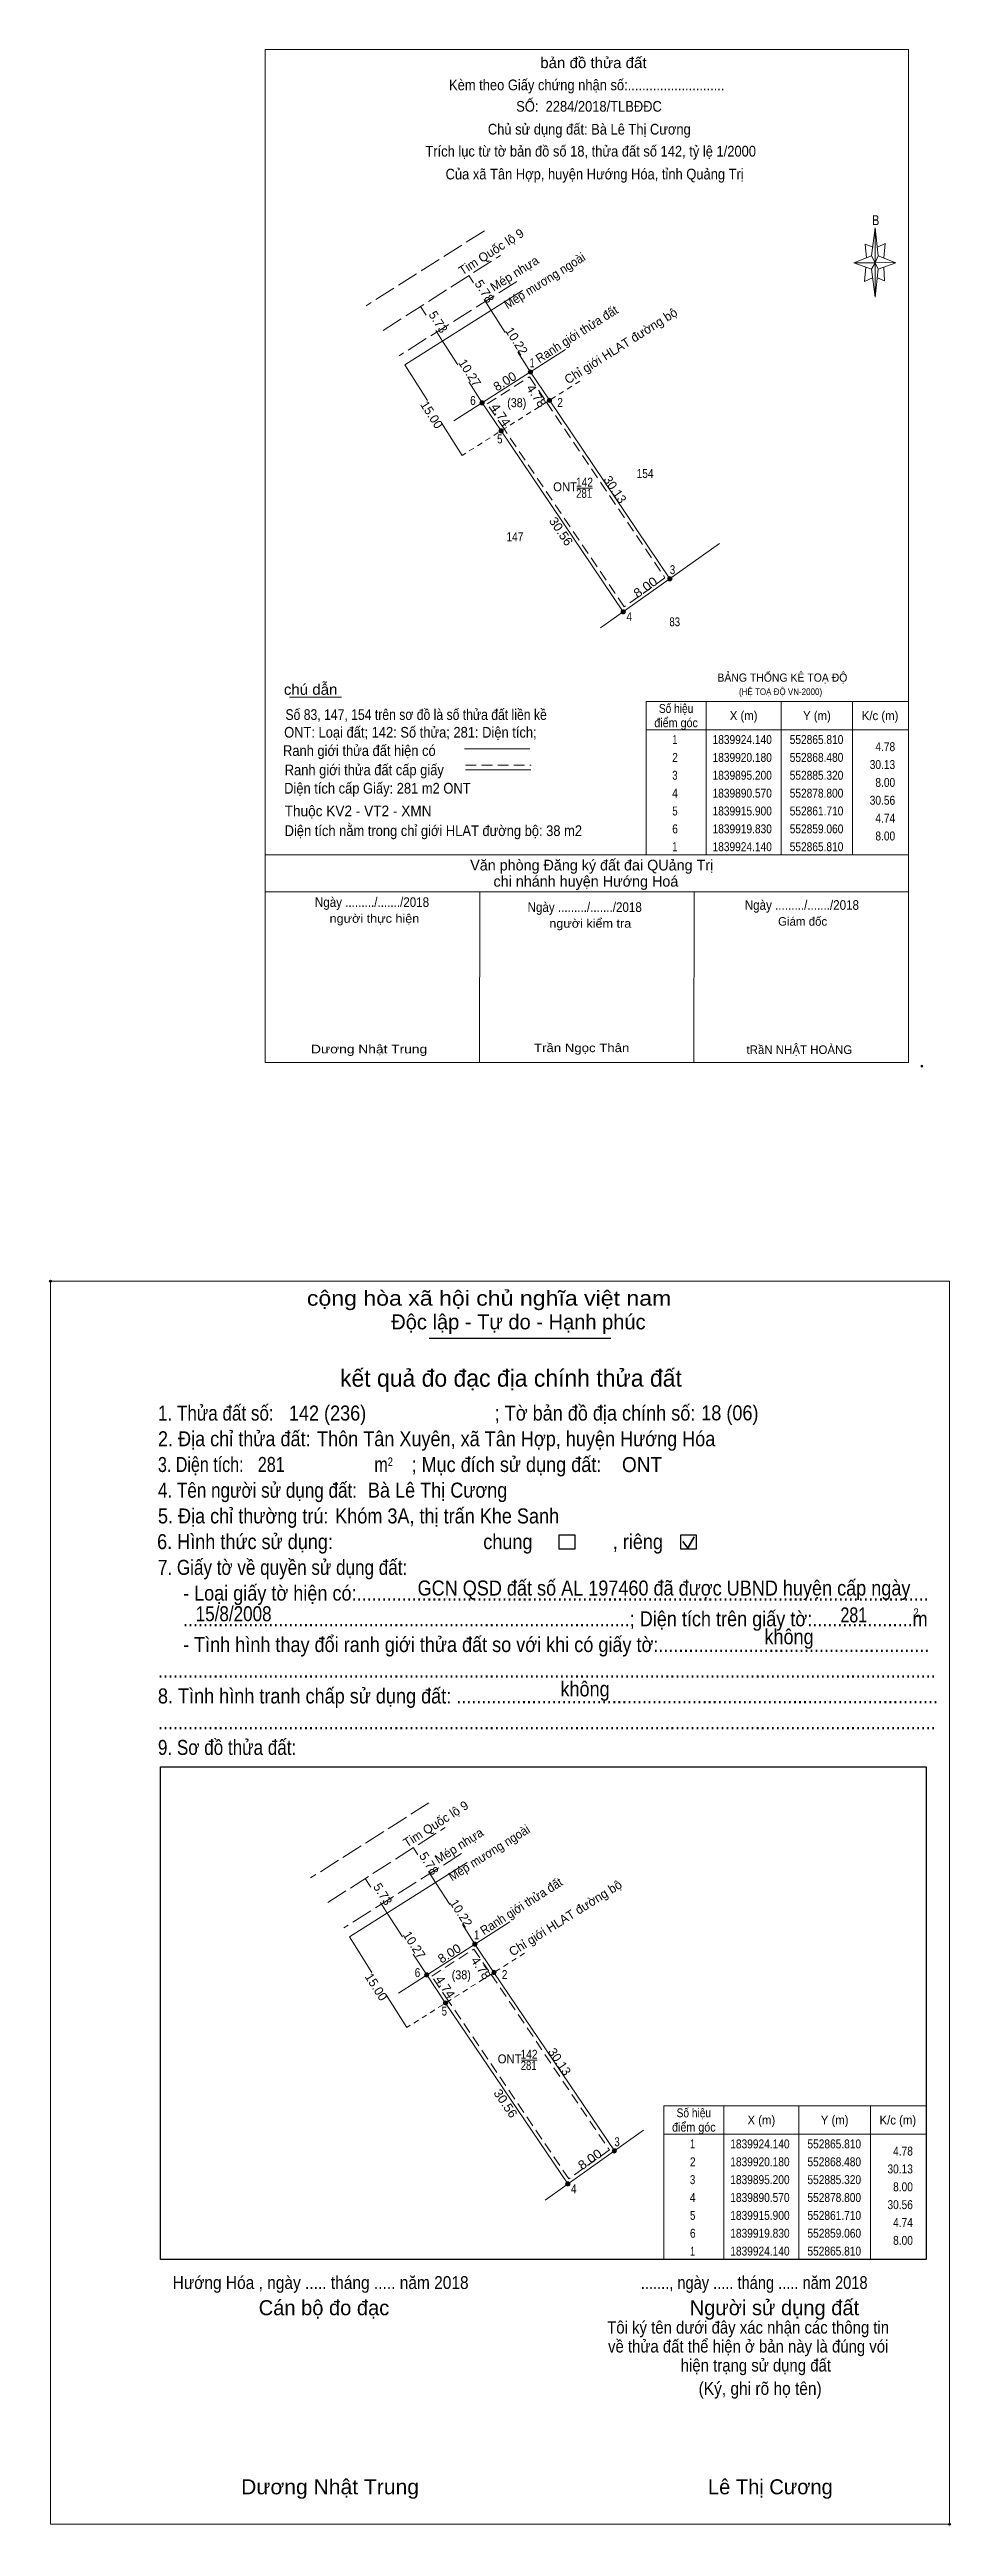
# Model space of a CAD drawing. Header units: metres. Extents: x 552799 to 552925, y 1839623 to 1839969.
import ezdxf
from ezdxf.enums import TextEntityAlignment as Align

# ---------------------------------------------------------------- set-up
doc = ezdxf.new("R2010")
doc.units = ezdxf.units.M
doc.header["$LTSCALE"] = 0.5
doc.header["$PDMODE"] = 32
doc.header["$PDSIZE"] = 0.25
for name, pattern in [('LONG_DASHED', [7.5, 6, -1.5]), ('MEDIUM_DASHED', [4.5, 3, -1.5]), ('SHORT_DASHED', [2.7, 1.5, -1.2])]:
    doc.linetypes.add(name, pattern=pattern)
for name, color, linetype, lineweight in [('1', 7, 'MEDIUM_DASHED', 13), ('10', 7, 'Continuous', 13), ('17', 7, 'Continuous', 13), ('22', 7, 'LONG_DASHED', 13), ('32', 7, 'Continuous', 13), ('5', 7, 'Continuous', 13), ('6', 7, 'Continuous', 13), ('63', 7, 'Continuous', 13), ('7', 7, 'Continuous', 25)]:
    doc.layers.add(name, color=color, linetype=linetype, lineweight=lineweight)
doc.layers.add('53', color=7, linetype='Continuous')

msp = doc.modelspace()

# ---------------------------------------------------------------- hatches: boundary and pattern name
at = {"layer": '63'}
for points in [[(552866.11, 1839924.14, 1), (552865.51, 1839924.14, 1)], [(552859.36, 1839919.83, 1), (552858.76, 1839919.83, 1)], [(552868.78, 1839920.18, 1), (552868.18, 1839920.18, 1)], [(552862.01, 1839915.9, 1), (552861.41, 1839915.9, 1)], [(552885.62, 1839895.2, 1), (552885.02, 1839895.2, 1)], [(552879.1, 1839890.57, 1), (552878.5, 1839890.57, 1)], [(552858.35, 1839704.08, 1), (552857.75, 1839704.08, 1)], [(552851.6, 1839699.77, 1), (552851, 1839699.77, 1)], [(552861.02, 1839700.12, 1), (552860.42, 1839700.12, 1)], [(552854.25, 1839695.84, 1), (552853.65, 1839695.84, 1)], [(552877.86, 1839675.14, 1), (552877.26, 1839675.14, 1)], [(552871.34, 1839670.51, 1), (552870.74, 1839670.51, 1)]]:
    msp.add_hatch(color=256, dxfattribs=at).paths.add_polyline_path(points)

# ---------------------------------------------------------------- linework, layer by layer
at = {"layer": '1'}
for points in [[(552865.67, 1839923.46), (552868.07, 1839919.9), (552884.63, 1839895.33), (552878.93, 1839891.27), (552862.12, 1839916.18), (552859.76, 1839919.68)], [(552857.91, 1839703.4), (552860.31, 1839699.84), (552876.87, 1839675.27), (552871.17, 1839671.21), (552854.36, 1839696.12), (552852, 1839699.62)]]:
    msp.add_lwpolyline(points, close=True, dxfattribs=at)
at = {"layer": '10', "linetype": 'LONG_DASHED'}
for p, q in [((552845.22, 1839929.97), (552861.63, 1839940.46)), ((552837.46, 1839709.91), (552853.87, 1839720.4))]:
    msp.add_line(p, q, dxfattribs=at)
at = {"layer": '10'}
for p, q in [((552857.2, 1839937.63), (552857.84, 1839936.63)), ((552850.45, 1839933.31), (552851.23, 1839932.1)), ((552859.33, 1839934.3), (552860.31, 1839932.76)), ((552862.28, 1839929.67), (552860.31, 1839932.76)), ((552852.58, 1839929.97), (552853.53, 1839928.48)), ((552853.53, 1839928.48), (552855.66, 1839925.16)), ((552863.07, 1839928.44), (552863.06, 1839928.45)), ((552848.26, 1839925.15), (552851.41, 1839920.16)), ((552855.1, 1839917.3), (552870.71, 1839927.27)), ((552865.81, 1839924.14), (552864.05, 1839926.91)), ((552857.19, 1839922.75), (552859.06, 1839919.83)), ((552853.39, 1839917.03), (552856.27, 1839912.47)), ((552875.63, 1839888.32), (552892.29, 1839900.15)), ((552849.44, 1839717.57), (552850.08, 1839716.57)), ((552842.69, 1839713.25), (552843.47, 1839712.04)), ((552851.57, 1839714.24), (552852.55, 1839712.7)), ((552854.52, 1839709.61), (552852.55, 1839712.7)), ((552844.82, 1839709.91), (552845.77, 1839708.42)), ((552845.77, 1839708.42), (552847.9, 1839705.1)), ((552847.34, 1839697.24), (552862.95, 1839707.21)), ((552855.31, 1839708.38), (552855.3, 1839708.39)), ((552858.05, 1839704.08), (552856.29, 1839706.85)), ((552840.5, 1839705.09), (552843.65, 1839700.1)), ((552849.43, 1839702.69), (552851.3, 1839699.77)), ((552845.63, 1839696.97), (552848.51, 1839692.41)), ((552867.87, 1839668.26), (552881.65, 1839678.04))]:
    msp.add_line(p, q, dxfattribs=at)
at = {"layer": '17'}
for p, q in [((552832.12, 1839878.62), (552839.36, 1839878.62)), ((552828.7, 1839827.48), (552828.72, 1839851.39)), ((552858.7, 1839827.46), (552858.72, 1839851.36)), ((552888.7, 1839827.43), (552888.72, 1839851.34))]:
    msp.add_line(p, q, dxfattribs=at)
at = {"layer": '22'}
for p, q in [((552859.38, 1839943.92), (552842.82, 1839933.4)), ((552859.38, 1839943.92), (552842.82, 1839933.4)), ((552863.93, 1839936.82), (552847.46, 1839926.42)), ((552863.93, 1839936.82), (552847.46, 1839926.42)), ((552851.62, 1839723.86), (552835.06, 1839713.34)), ((552851.62, 1839723.86), (552835.06, 1839713.34)), ((552856.17, 1839716.76), (552839.7, 1839706.36)), ((552856.17, 1839716.76), (552839.7, 1839706.36))]:
    msp.add_line(p, q, dxfattribs=at)
at = {"layer": '22', "linetype": 'Continuous'}
for p, q in [((552864.73, 1839935.55), (552848.26, 1839925.15)), ((552856.97, 1839715.49), (552840.5, 1839705.09))]:
    msp.add_line(p, q, dxfattribs=at)
at = {"layer": '22', "linetype": 'SHORT_DASHED'}
for p, q in [((552872.74, 1839922.87), (552856.27, 1839912.47)), ((552864.98, 1839702.81), (552848.51, 1839692.41))]:
    msp.add_line(p, q, dxfattribs=at)
at = {"layer": '32'}
for points in [[(552865.81, 1839924.14), (552868.48, 1839920.18), (552885.32, 1839895.2)], [(552859.06, 1839919.83), (552861.71, 1839915.9), (552878.8, 1839890.57)], [(552858.05, 1839704.08), (552860.72, 1839700.12), (552877.56, 1839675.14)], [(552851.3, 1839699.77), (552853.95, 1839695.84), (552871.04, 1839670.51)]]:
    msp.add_lwpolyline(points, dxfattribs=at)
at = {"layer": '5'}
for p, q in [((552913.56, 1839940.42), (552914.06, 1839944.32)), ((552913.56, 1839938.52), (552911.06, 1839939.42)), ((552914.46, 1839938.52), (552914.06, 1839934.62)), ((552914.46, 1839940.42), (552916.96, 1839939.42)), ((552915.26, 1839938.82), (552915.36, 1839936.92)), ((552915.36, 1839936.92), (552914.36, 1839937.32))]:
    msp.add_line(p, q, dxfattribs=at)
for points in [[(552828.7, 1839969.28), (552918.7, 1839969.28), (552918.7, 1839827.48), (552828.7, 1839827.48)], [(552914.06, 1839944.32), (552914.46, 1839940.42), (552914.06, 1839939.42)], [(552914.06, 1839939.42), (552911.06, 1839939.42), (552913.56, 1839940.42), (552914.46, 1839938.52), (552916.96, 1839939.42), (552914.06, 1839939.52)], [(552914.06, 1839939.42), (552914.06, 1839934.62), (552913.56, 1839938.52)]]:
    msp.add_lwpolyline(points, close=True, dxfattribs=at)
for points in [[(552913.76, 1839941.62), (552912.66, 1839942.02), (552912.86, 1839940.12)], [(552914.36, 1839941.62), (552915.46, 1839942.12), (552915.26, 1839940.12)], [(552914.06, 1839939.42), (552913.56, 1839940.42), (552911.06, 1839939.42)], [(552912.76, 1839938.82), (552912.56, 1839936.82), (552913.66, 1839937.32)], [(552914.06, 1839939.42), (552914.46, 1839938.52), (552916.96, 1839939.42)]]:
    msp.add_lwpolyline(points, dxfattribs=at)
at = {"layer": '6'}
for p, q in [((552856.6, 1839871.4), (552865.74, 1839871.4)), ((552856.74, 1839868.47), (552865.88, 1839868.47)), ((552828.7, 1839856.54), (552918.7, 1839856.54)), ((552828.7, 1839856.54), (552918.7, 1839856.54)), ((552828.7, 1839851.38), (552918.7, 1839851.38))]:
    msp.add_line(p, q, dxfattribs=at)
at = {"layer": '6', "linetype": 'MEDIUM_DASHED'}
msp.add_line((552856.74, 1839869.09), (552865.94, 1839869.09), dxfattribs=at)
at = {"layer": '6'}
msp.add_point((552920.6, 1839826.98), dxfattribs=at)
at = {"layer": '63'}
for p, q in [((552872.33, 1839907.88), (552874.51, 1839907.88)), ((552890.4, 1839878.04), (552890.4, 1839856.54)), ((552900.9, 1839878.04), (552900.9, 1839856.54)), ((552910.9, 1839878.04), (552910.9, 1839856.54)), ((552882, 1839874.04), (552918.7, 1839874.04)), ((552864.57, 1839687.82), (552866.75, 1839687.82)), ((552892.88, 1839681.46), (552892.88, 1839659.96)), ((552903.38, 1839681.46), (552903.38, 1839659.96)), ((552913.38, 1839681.46), (552913.38, 1839659.96)), ((552884.48, 1839677.46), (552921.18, 1839677.46))]:
    msp.add_line(p, q, dxfattribs=at)
for points in [[(552882, 1839878.04), (552918.7, 1839878.04), (552918.7, 1839856.54), (552882, 1839856.54)], [(552884.48, 1839681.46), (552921.18, 1839681.46), (552921.18, 1839659.96), (552884.48, 1839659.96)]]:
    msp.add_lwpolyline(points, close=True, dxfattribs=at)
for centre in [(552865.81, 1839924.14), (552859.06, 1839919.83), (552868.48, 1839920.18), (552861.71, 1839915.9), (552885.32, 1839895.2), (552878.8, 1839890.57), (552858.05, 1839704.08), (552851.3, 1839699.77), (552860.72, 1839700.12), (552853.95, 1839695.84), (552877.56, 1839675.14), (552871.04, 1839670.51)]:
    msp.add_circle(centre, 0.3, dxfattribs=at)
at = {"layer": '7'}
for p, q in [((552851.64, 1839788.9), (552877.08, 1839788.9)), ((552814.08, 1839728.9), (552921.18, 1839728.9)), ((552921.18, 1839728.9), (552921.18, 1839659.96))]:
    msp.add_line(p, q, dxfattribs=at)
at = {"layer": '7', "lineweight": 35}
for p, q in [((552887.13, 1839760.46), (552887.84, 1839759.53)), ((552887.84, 1839759.53), (552888.71, 1839761.09))]:
    msp.add_line(p, q, dxfattribs=at)
at = {"layer": '7', "lineweight": 13}
msp.add_lwpolyline([(552798.66, 1839796.88), (552924.46, 1839796.88), (552924.46, 1839622.88), (552798.66, 1839622.88)], close=True, dxfattribs=at)
at = {"layer": '7'}
for points in [[(552869.85, 1839761.39), (552872.01, 1839761.39), (552872.01, 1839759.38), (552869.85, 1839759.38)], [(552886.84, 1839761.39), (552889.01, 1839761.39), (552889.01, 1839759.38), (552886.84, 1839759.38)]]:
    msp.add_lwpolyline(points, close=True, dxfattribs=at)
msp.add_lwpolyline([(552921.18, 1839659.96), (552814.08, 1839659.96), (552814.08, 1839728.9)], dxfattribs=at)
for p in [(552798.66, 1839796.88), (552924.46, 1839622.88)]:
    msp.add_point(p, dxfattribs=at)

# ---------------------------------------------------------------- texts
at = {"layer": '1'}
for s, width, p in [('154', 0.85, (552881.86, 1839909.31)), ('ONT', 0.95, (552870.67, 1839907.45)), ('281', 0.8, (552873.33, 1839906.53)), ('142', 0.85, (552873.385, 1839908.1)), ('147', 0.85, (552863.645, 1839900.46)), ('83', 0.8, (552886.01, 1839888.55)), ('ONT', 0.95, (552862.91, 1839687.39)), ('142', 0.85, (552865.625, 1839688.04)), ('281', 0.8, (552865.57, 1839686.47))]:
    msp.add_text(s, height=1.25, dxfattribs=dict(at, width=width)).set_placement(p, align=Align.CENTER)
for s, height, width, p in [('BẢNG THỐNG KÊ TOẠ ĐỘ ', 1.15, 0.95, (552891.98, 1839880.79)), ('(HỆ TOẠ ĐỘ VN-2000)', 0.93, 0.9, (552895, 1839878.93)), ('Hướng Hóa , ngày ..... tháng ..... năm 2018', 1.8, 0.9, (552815.76, 1839655.81)), ('Dương Nhật Trung', 2.1, 1.05, (552825.34, 1839627.07))]:
    msp.add_text(s, height=height, dxfattribs=dict(at, width=width)).set_placement(p)
msp.add_text('Lê Thị Cương', height=2.1, dxfattribs=at).set_placement((552890.66, 1839627.07))
at = {"layer": '5'}
for s, height, width, p in [('bản đồ thửa đất', 1.5, 1.05, (552874.63, 1839966.68)), ('Kèm theo Giấy chứng nhận số:...........................', 1.5, 0.9, (552873.7, 1839963.58)), ('SỐ:  2284/2018/TLBĐĐC', 1.5, 0.9, (552874.015, 1839960.58)), ('Chủ sử dụng đất: Bà Lê Thị Cương', 1.5, 0.9, (552874.055, 1839957.38)), ('Trích lục từ tờ bản đồ số 18, thửa đất số 142, tỷ lệ 1/2000 ', 1.5, 0.9, (552874.5, 1839954.3)), ('Của xã Tân Hợp, huyện Hướng Hóa, tỉnh Quảng Trị', 1.5, 0.9, (552874.8, 1839951.1)), ('B', 1.378, 0.8, (552914.14, 1839944.7))]:
    msp.add_text(s, height=height, dxfattribs=dict(at, width=width)).set_placement(p, align=Align.CENTER)
at = {"layer": '53'}
for s, rotation, p in [('Tim Quốc lộ 9', 32.589, (552860.6734, 1839940.4401)), ('Mép nhựa', 32.27, (552863.9163, 1839937.3952)), ('Chỉ giới HLAT đường bộ', 32.27, (552878.8013, 1839927.2704)), ('Tim Quốc lộ 9', 32.589, (552852.9084, 1839720.3769)), ('Mép nhựa', 32.27, (552856.1613, 1839717.3383)), ('Chỉ giới HLAT đường bộ', 32.27, (552871.0413, 1839707.2104))]:
    msp.add_text(s, height=1.25, rotation=rotation, dxfattribs=at).set_placement(p, align=Align.CENTER)
at = {"layer": '53', "width": 0.95}
for s, rotation, p in [('Mép mương ngoài', 32.27, (552868.1263, 1839936.3949)), ('Ranh giới thửa đất', 32.566, (552872.6386, 1839928.9208)), ('Mép mương ngoài', 32.27, (552860.3663, 1839716.3349)), ('Ranh giới thửa đất', 32.566, (552864.8786, 1839708.8608))]:
    msp.add_text(s, height=1.25, rotation=rotation, dxfattribs=at).set_placement(p, align=Align.CENTER)
at = {"layer": '6'}
for s, height, width, p in [('chú dẫn', 1.5, 1.05, (552831.32, 1839878.96)), ('Số 83, 147, 154 trên sơ đồ là số thửa đất liền kề', 1.5, 0.85, (552831.54, 1839875.44)), ('ONT: Loại đất; 142: Số thửa; 281: Diện tích;', 1.5, 0.9, (552831.36, 1839872.96)), ('Ranh giới thửa đất hiện có ', 1.5, 0.9, (552831.2, 1839870.4)), ('Ranh giới thửa đất cấp giấy', 1.5, 0.9, (552831.44, 1839867.7)), ('Diện tích cấp Giấy: 281 m2 ONT', 1.5, 0.9, (552831.36, 1839865.13)), ('Thuộc KV2 - VT2 - XMN', 1.5, 0.95, (552831.43, 1839861.95)), ('Diện tích nằm trong chỉ giới HLAT đường bộ: 38 m2', 1.5, 0.9, (552831.43, 1839859.19)), ('ONT', 2.1, 0.95, (552878.62, 1839770.16)), ('Bà Lê Thị Cương', 2.1, 0.9, (552843.08, 1839766.58)), ('15/8/2008', 2.1, 0.85, (552818.98, 1839749.28)), ('281', 2.1, 0.8, (552909.19, 1839749.12))]:
    msp.add_text(s, height=height, dxfattribs=dict(at, width=width)).set_placement(p)
for s, height, p in [(' Văn phòng Đăng ký đất đai QUảng Trị', 1.5, (552874.115, 1839854.37)), ('chi nhánh huyện Hướng Hoá', 1.5, (552873.58, 1839852.1)), ('Giám đốc', 1.2, (552903.905, 1839846.64)), ('tRầN NHẬT HOÀNG', 1.2, (552903.45, 1839828.68))]:
    msp.add_text(s, height=height, dxfattribs=at).set_placement(p, align=Align.CENTER)
for s, height, width, p in [('Ngày ........./......./2018', 1.35, 0.9, (552843.65, 1839849.26)), ('người thực hiện', 1.2, 1.1, (552843.995, 1839847.05)), ('Ngày ........./......./2018', 1.35, 0.9, (552873.41, 1839848.56)), ('Ngày ........./......./2018', 1.35, 0.9, (552903.8, 1839848.86)), ('người kiểm tra', 1.2, 1.1, (552874.19, 1839846.36)), ('Dương Nhật Trung', 1.2, 1.2, (552843.245, 1839828.77)), ('Trần Ngọc Thân', 1.2, 1.15, (552872.99, 1839828.94))]:
    msp.add_text(s, height=height, dxfattribs=dict(at, width=width)).set_placement(p, align=Align.CENTER)
at = {"layer": '63'}
for s, rotation, width, p in [('5.78', 302.562, 1.05, (552858.857, 1839935.1014)), ('8.00', 32.559, 1.05, (552862.5687, 1839922.3097)), ('4.78', 303.99, 1.05, (552866.135, 1839920.4594)), ('4.74', 303.992, 1.05, (552861.1386, 1839917.7994)), ('30.56', 304.007, 1.05, (552869.5785, 1839901.4896)), ('8.00', 35.379, 1.1, (552882.2581, 1839893.511)), ('5.78', 302.562, 1.05, (552851.097, 1839715.0414)), ('8.00', 32.559, 1.05, (552854.8087, 1839702.2497)), ('4.74', 303.992, 1.05, (552853.3786, 1839697.7394)), ('4.78', 303.99, 1.05, (552858.375, 1839700.3994)), ('30.56', 304.007, 1.05, (552861.8185, 1839681.4296)), ('8.00', 35.379, 1.1, (552874.4981, 1839673.451))]:
    msp.add_text(s, height=1.25, rotation=rotation, dxfattribs=dict(at, width=width)).set_placement(p, align=Align.CENTER)
for s, rotation, p in [('5.73', 302.525, (552852.3895, 1839930.811)), ('10.22', 302.54, (552863.356, 1839928.1512)), ('10.27', 302.591, (552856.7985, 1839923.6866)), ('15.00', 302.591, (552851.4713, 1839917.8266)), ('30.13', 303.985, (552877.1407, 1839907.3444)), ('5.73', 302.525, (552844.6295, 1839710.751)), ('10.22', 302.54, (552855.596, 1839708.0912)), ('10.27', 302.591, (552849.0385, 1839703.6266)), ('15.00', 302.591, (552843.7113, 1839697.7666)), ('30.13', 303.985, (552869.3807, 1839687.2843))]:
    msp.add_text(s, height=1.25, rotation=rotation, dxfattribs=at).set_placement(p, align=Align.CENTER)
for s, width, p in [(' 1', 0.75, (552866.4, 1839924.81)), (' 6', 0.85, (552858.17, 1839919.53)), ('(38)', 0.9, (552865.24, 1839919.22)), (' 2', 0.85, (552870.36, 1839919.26)), (' 5', 0.8, (552861.9, 1839914.15)), (' 3', 0.8, (552886.07, 1839895.85)), (' 4', 0.85, (552880.04, 1839889.27)), ('4.78', 0.85, (552916.85, 1839871.07)), ('30.13', 0.85, (552916.85, 1839868.57)), ('8.00', 0.85, (552916.85, 1839866.07)), ('30.56', 0.85, (552916.85, 1839863.57)), ('4.74', 0.85, (552916.85, 1839861.07)), ('8.00', 0.85, (552916.85, 1839858.57)), (' 1', 0.75, (552858.64, 1839704.75)), (' 6', 0.85, (552850.41, 1839699.47)), ('(38)', 0.9, (552857.48, 1839699.16)), (' 2', 0.85, (552862.6, 1839699.2)), (' 5', 0.8, (552854.14, 1839694.09)), (' 3', 0.8, (552878.31, 1839675.79)), ('4.78', 0.85, (552919.33, 1839674.49)), ('30.13', 0.85, (552919.33, 1839671.99)), (' 4', 0.85, (552872.28, 1839669.21)), ('30.56', 0.85, (552919.33, 1839666.99)), ('8.00', 0.85, (552919.33, 1839669.49)), ('4.74', 0.85, (552919.33, 1839664.49)), ('8.00', 0.85, (552919.33, 1839661.99))]:
    msp.add_text(s, height=1.25, dxfattribs=dict(at, width=width)).set_placement(p, align=Align.RIGHT)
for s, width, p in [('điểm góc', 0.9, (552886.2, 1839874.42)), ('Số hiệu', 0.85, (552886.2, 1839876.42)), ('X (m)', 0.95, (552895.65, 1839875.42)), ('Y (m)', 0.95, (552905.905, 1839875.42)), ('K/c (m)', 0.95, (552914.745, 1839875.42)), (' 1', 0.75, (552885.85, 1839872.07)), ('1839924.140', 0.85, (552895.45, 1839872.07)), ('552865.810', 0.85, (552905.85, 1839872.07)), (' 2', 0.85, (552885.855, 1839869.57)), ('1839920.180', 0.85, (552895.45, 1839869.57)), ('552868.480', 0.85, (552905.85, 1839869.57)), (' 4', 0.85, (552885.85, 1839864.57)), (' 3', 0.8, (552885.845, 1839867.07)), ('1839895.200', 0.85, (552895.45, 1839867.07)), ('1839890.570', 0.85, (552895.45, 1839864.57)), ('552885.320', 0.85, (552905.85, 1839867.07)), ('552878.800', 0.85, (552905.85, 1839864.57)), (' 5', 0.8, (552885.855, 1839862.07)), ('1839915.900', 0.85, (552895.45, 1839862.07)), ('552861.710', 0.85, (552905.85, 1839862.07)), (' 6', 0.85, (552885.855, 1839859.57)), (' 1', 0.75, (552885.85, 1839857.07)), ('1839919.830', 0.85, (552895.45, 1839859.57)), ('1839924.140', 0.85, (552895.45, 1839857.07)), ('552859.060', 0.85, (552905.85, 1839859.57)), ('552865.810', 0.85, (552905.85, 1839857.07)), ('điểm góc', 0.9, (552888.68, 1839677.84)), ('Số hiệu', 0.85, (552888.68, 1839679.84)), ('X (m)', 0.95, (552898.13, 1839678.84)), ('Y (m)', 0.95, (552908.385, 1839678.84)), ('K/c (m)', 0.95, (552917.225, 1839678.84)), (' 1', 0.75, (552888.33, 1839675.49)), ('1839924.140', 0.85, (552897.93, 1839675.49)), ('552865.810', 0.85, (552908.33, 1839675.49)), (' 3', 0.8, (552888.325, 1839670.49)), (' 2', 0.85, (552888.335, 1839672.99)), ('1839920.180', 0.85, (552897.93, 1839672.99)), ('1839895.200', 0.85, (552897.93, 1839670.49)), ('552868.480', 0.85, (552908.33, 1839672.99)), ('552885.320', 0.85, (552908.33, 1839670.49)), (' 4', 0.85, (552888.33, 1839667.99)), ('1839890.570', 0.85, (552897.93, 1839667.99)), ('552878.800', 0.85, (552908.33, 1839667.99)), (' 5', 0.8, (552888.335, 1839665.49)), (' 6', 0.85, (552888.335, 1839662.99)), ('1839915.900', 0.85, (552897.93, 1839665.49)), ('1839919.830', 0.85, (552897.93, 1839662.99)), ('552861.710', 0.85, (552908.33, 1839665.49)), ('552859.060', 0.85, (552908.33, 1839662.99)), (' 1', 0.75, (552888.33, 1839660.49)), ('1839924.140', 0.85, (552897.93, 1839660.49)), ('552865.810', 0.85, (552908.33, 1839660.49))]:
    msp.add_text(s, height=1.25, dxfattribs=dict(at, width=width)).set_placement(p, align=Align.CENTER)
at = {"layer": '7'}
for s, height, width, p in [('cộng hòa xã hội chủ nghĩa việt nam', 2.1, 1.15, (552834.54, 1839793.45)), ('1. Thửa đất số:', 2.1, 0.85, (552813.7, 1839777.37)), ('142 (236)', 2.1, 0.9, (552832.02, 1839777.37)), ('; Tờ bản đồ địa chính số:', 2.1, 0.9, (552860.82, 1839777.37)), ('18 (06)', 2.1, 0.9, (552889.72, 1839777.4)), ('2. Địa chỉ thửa đất:', 2.1, 0.9, (552813.7, 1839773.77)), ('Thôn Tân Xuyên, xã Tân Hợp, huyện Hướng Hóa', 2.1, 0.9, (552835.96, 1839773.77)), ('3. Diện tích:', 2.1, 0.8, (552813.7, 1839770.17)), ('281', 2.1, 0.8, (552827.68, 1839770.18)), ('m', 2.1, 0.8, (552843.98, 1839770.17)), ('2', 1.2, 0.8, (552845.86, 1839771.01)), ('; Mục đích sử dụng đất:', 2.1, 0.9, (552849.18, 1839770.17)), ('4. Tên người sử dụng đất:', 2.1, 0.85, (552813.7, 1839766.57)), ('5. Địa chỉ thường trú:', 2.1, 0.9, (552813.7, 1839762.97)), ('Khóm 3A, thị trấn Khe Sanh', 2.1, 0.9, (552838.5, 1839762.97)), ('6. Hình thức sử dụng:', 2.1, 0.9, (552813.58, 1839759.37)), ('chung                , riêng', 2.1, 0.9, (552859.22, 1839759.37)), ('7. Giấy tờ về quyền sử dụng đất:', 2.1, 0.85, (552813.7, 1839755.77)), ('     - Loại giấy tờ hiện có:..................................................................................................................', 2.1, 0.9, (552813.7, 1839752.17)), ('GCN QSD đất số AL 197460 đã được UBND huyện cấp ngày', 2.1, 0.9, (552850.03, 1839752.88)), ('     .........................................................................................; Diện tích trên giấy tờ:....................m', 2.1, 0.9, (552813.7, 1839748.57)), ('2', 1.2, 0.8, (552919.42, 1839749.89)), ('     - Tình hình thay đổi ranh giới thửa đất so với khi có giấy tờ:......................................................', 2.1, 0.9, (552813.7, 1839744.97)), ('không', 2.1, 0.9, (552898.56, 1839746.06)), ('...........................................................................................................................................................', 2.1, 0.9, (552813.7, 1839741.37)), ('không', 2.1, 0.9, (552870.02, 1839738.76)), ('8. Tình hình tranh chấp sử dụng đất: ................................................................................................', 2.1, 0.9, (552813.7, 1839737.77)), ('...........................................................................................................................................................', 2.1, 0.9, (552813.7, 1839734.17)), ('9. Sơ đồ thửa đất:', 2.1, 0.85, (552813.7, 1839730.57)), ('......., ngày ..... tháng ..... năm 2018', 1.8, 0.85, (552881.26, 1839655.81)), ('(Ký, ghi rõ họ tên)', 1.8, 0.9, (552889.35, 1839640.99))]:
    msp.add_text(s, height=height, dxfattribs=dict(at, width=width)).set_placement(p)
for s, p in [('Độc lập - Tự do - Hạnh phúc', (552846.34, 1839790.14)), ('Cán bộ đo đạc', (552827.8, 1839652.14)), ('Người sử dụng đất', (552888.1, 1839652.14))]:
    msp.add_text(s, height=2.1, dxfattribs=at).set_placement(p)
for s, height, p in [('kết quả đo đạc địa chính thửa đất', 2.4, (552863.09, 1839782.11)), ('.', 0.6001, (552924.4505, 1839622.57))]:
    msp.add_text(s, height=height, dxfattribs=at).set_placement(p, align=Align.CENTER)
at = {"layer": '7', "width": 0.9}
for s, p in [('Tôi ký tên dưới đây xác nhận các thông tin', (552896.28, 1839649.57)), ('về thửa đất thể hiện ở bản này là đúng vói', (552896.29, 1839646.92)), ('hiện trạng sử dụng đất', (552897.36, 1839644.26))]:
    msp.add_text(s, height=1.735, dxfattribs=at).set_placement(p, align=Align.CENTER)

doc.saveas('drawing.dxf')
